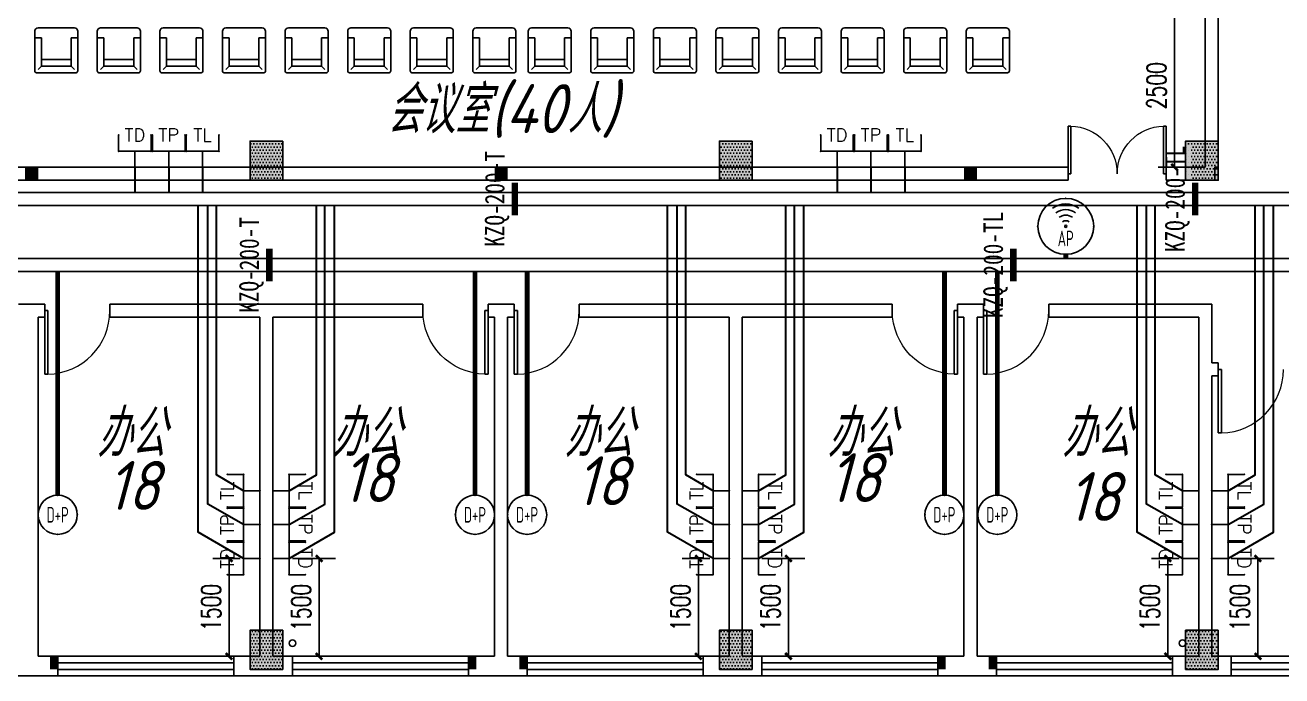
# Model space of a CAD drawing. Extents: x 1398449 to 2142961, y 256969 to 1032940.
# Drawn here: x 1596591 to 1615867, y 301917 to 311895 of the extents above; entities that cross this region are included whole.
import ezdxf
from ezdxf.enums import TextEntityAlignment as Align

# ---------------------------------------------------------------- set-up
doc = ezdxf.new("R2010")
doc.units = 0
doc.header["$LTSCALE"] = 1500
doc.header["$PDSIZE"] = 50
for name, color, linetype in [('1-建筑底图', 8, 'Continuous'), ('CABLETRAY_PDS', 6, 'Continuous'), ('COLU', 7, 'Continuous'), ('EQUIP-通讯', 3, 'Continuous'), ('TEL_DIM', 3, 'Continuous'), ('WIRE-综合布线', 5, 'Continuous'), ('光纤点位', 3, 'Continuous'), ('内网桥架', 1, 'Continuous'), ('墙填充', 252, 'Continuous'), ('抗震支吊架', 2, 'Continuous'), ('构造柱', 6, 'Continuous'), ('水', 5, 'Continuous'), ('红机电话', 3, 'Continuous'), ('结构柱子', 253, 'Continuous'), ('蓝机电话', 3, 'Continuous')]:
    doc.layers.add(name, color=color, linetype=linetype)
doc.layers.add('内网线路', color=1, linetype='Continuous', lineweight=30)
doc.styles.add('_TCH_DIM_T3', font='SIMPLEX', dxfattribs={"width": 0.705882, "bigfont": 'GBCBIG'})
doc.styles.add('_TEL_ATTDEF', font='GBENOR', dxfattribs={"width": 0.8, "height": 3, "bigfont": 'GBCBIG'})
doc.styles.add('_TEL_DIM', font='SIMPLEX', dxfattribs={"width": 0.8, "height": 3.5, "bigfont": 'HZTXT'})
doc.styles.add('kzcad', font='', dxfattribs={"width": 0.8})
doc.styles.get("Standard").update_dxf_attribs({"font": 'gbeitc.shx', "bigfont": 'gbcbig.shx'})
doc.styles.get('kzcad').set_extended_font_data('SimSun')
doc.linetypes.add('JIEDI', pattern='A,1.25,-0.25,0.25,-0.25,0.625,["/",Standard,S=0.6,R=0,X=0,Y=-0.3],0.625,-0.25,0.25,-0.25', length=4)
doc.dimstyles.new('_TCH_ARCH&&100', dxfattribs={"dimtxt": 297.5, "dimasz": 100, "dimexe": 250, "dimexo": 300, "dimgap": 126.25, "dimtad": 1, "dimdec": 0, "dimzin": 0, "dimdsep": 46, "dimtxsty": '_TCH_DIM_T3', "dimblk": 'ARCHTICK', "dimcen": 0.09, "dimclrt": 7, "dimazin": 2, "dimtfac": 1, "dimtdec": 0, "dimtix": 1, "dimtmove": 2, "dimatfit": 3, "dimfxl": 1, "dimtolj": 1, "dimtzin": 0, "dimarcsym": 0})
pattern_1 = [(0, (-733263.436, -708672.53), (23.8125, 47.625), [0, -47.625])]

# ---------------------------------------------------------------- blocks, each defined once
blk = doc.blocks.new('ghyhytjhrtret')
at = {"layer": '构造柱', "color": 0}
for points in [[(-344609, 1085237), (-344609, 1085037), (-344409, 1085237), (-344409, 1085037)], [(-337409, 1085237), (-337409, 1085037), (-337209, 1085237), (-337209, 1085037)], [(-330209, 1085237), (-330209, 1085037), (-330009, 1085237), (-330009, 1085037)], [(-344109, 1077737), (-344109, 1077537), (-344229, 1077737), (-344229, 1077537)], [(-337689, 1077737), (-337689, 1077537), (-337809, 1077737), (-337809, 1077537)], [(-336909, 1077737), (-336909, 1077537), (-337029, 1077737), (-337029, 1077537)], [(-330489, 1077737), (-330489, 1077537), (-330609, 1077737), (-330609, 1077537)], [(-329709, 1077737), (-329709, 1077537), (-329829, 1077737), (-329829, 1077537)]]:
    blk.add_solid(points, dxfattribs=at)
blk = doc.blocks.new('A$C737A27E0')
at = {"layer": '结构柱子'}
h = blk.add_hatch(color=6, dxfattribs=at)
h.dxf.hatch_style = 1
h.paths.add_polyline_path([(49650, 8100), (49650, 7500), (50150, 7500), (50150, 8100)])
h = blk.add_hatch(color=6, dxfattribs=at)
h.dxf.hatch_style = 1
h.paths.add_polyline_path([(57350, 8100), (56850, 8100), (56850, 7500), (57350, 7500)])
h = blk.add_hatch(color=6, dxfattribs=at)
h.dxf.hatch_style = 1
h.paths.add_polyline_path([(64500, 8100), (64000, 8100), (64000, 7500), (64500, 7500)])
h = blk.add_hatch(color=6, dxfattribs=at)
h.dxf.hatch_style = 1
h.paths.add_polyline_path([(50150, 0), (50150, 600), (49650, 600), (49650, 0)])
h = blk.add_hatch(color=6, dxfattribs=at)
h.dxf.hatch_style = 1
h.paths.add_polyline_path([(57350, 600), (56850, 600), (56850, 0), (57350, 0)])
h = blk.add_hatch(color=6, dxfattribs=at)
h.dxf.hatch_style = 1
h.paths.add_polyline_path([(64500, 600), (64000, 600), (64000, 0), (64500, 0)])
at = {"layer": '结构柱子', "color": 6}
for points in [[(50150, 8100), (49650, 8100), (49650, 7500), (50150, 7500)], [(57350, 8100), (56850, 8100), (56850, 7500), (57350, 7500)], [(64500, 8100), (64000, 8100), (64000, 7500), (64500, 7500)], [(50150, 600), (49650, 600), (49650, 0), (50150, 0)], [(57350, 600), (56850, 600), (56850, 0), (57350, 0)], [(64500, 600), (64000, 600), (64000, 0), (64500, 0)]]:
    blk.add_lwpolyline(points, close=True, dxfattribs=at)
blk = doc.blocks.new('A$C6ABE5480')
at = {"layer": '墙填充'}
h = blk.add_hatch(dxfattribs=at)
h.set_pattern_fill('DOTS', color=256, scale=30)
h.set_pattern_definition(pattern_1)
h.paths.add_polyline_path([(49650, 8100), (49650, 7500), (50150, 7500), (50150, 8100)])
h = blk.add_hatch(dxfattribs=at)
h.set_pattern_fill('DOTS', color=256, scale=30)
h.set_pattern_definition(pattern_1)
h.paths.add_polyline_path([(57350, 8100), (56850, 8100), (56850, 7500), (57350, 7500)])
h = blk.add_hatch(dxfattribs=at)
h.set_pattern_fill('DOTS', color=256, scale=30)
h.set_pattern_definition(pattern_1)
h.paths.add_polyline_path([(64500, 8100), (64000, 8100), (64000, 7500), (64500, 7500)])
h = blk.add_hatch(dxfattribs=at)
h.set_pattern_fill('DOTS', color=256, scale=30)
h.set_pattern_definition(pattern_1)
h.paths.add_polyline_path([(50150, 0), (50150, 600), (49650, 600), (49650, 0)])
h = blk.add_hatch(dxfattribs=at)
h.set_pattern_fill('DOTS', color=256, scale=30)
h.set_pattern_definition(pattern_1)
h.paths.add_polyline_path([(57350, 600), (56850, 600), (56850, 0), (57350, 0)])
h = blk.add_hatch(dxfattribs=at)
h.set_pattern_fill('DOTS', color=256, scale=30)
h.set_pattern_definition(pattern_1)
h.paths.add_polyline_path([(64500, 600), (64000, 600), (64000, 0), (64500, 0)])
at = {"layer": 'COLU', "color": 6}
for points in [[(50150, 8100), (49650, 8100), (49650, 7500), (50150, 7500)], [(57350, 8100), (56850, 8100), (56850, 7500), (57350, 7500)], [(64500, 8100), (64000, 8100), (64000, 7500), (64500, 7500)], [(50150, 600), (49650, 600), (49650, 0), (50150, 0)], [(57350, 600), (56850, 600), (56850, 0), (57350, 0)], [(64500, 600), (64000, 600), (64000, 0), (64500, 0)]]:
    blk.add_lwpolyline(points, close=True, dxfattribs=at)
blk = doc.blocks.new('shui1')
at = {"layer": '水'}
for centre in [(531642, 164838), (545292, 164838)]:
    blk.add_circle(centre, 50, dxfattribs=at)
blk = doc.blocks.new('$DorLib2D$00000002')
for p, q in [((-0.5, 0), (-0.5, 0.4875)), ((-0.475, 0.4875), (-0.5, 0.4875)), ((-0.475, 0), (-0.475, 0.4875)), ((0.475, 0), (0.475, 0.4875)), ((0.475, 0.4875), (0.5, 0.4875)), ((0.5, 0), (0.5, 0.4875)), ((-0.5, 0), (-0.475, 0)), ((0.5, 0), (0.475, 0))]:
    blk.add_line(p, q)
at = {"lineweight": 13}
for centre, start, end in [((-0.4875, 0), 0, 88.53072), ((0.4875, 0), 91.46928, 180)]:
    blk.add_arc(centre, 0.4875, start, end, dxfattribs=at)
blk = doc.blocks.new('$TCHSYS$WIN2D')
for p, q in [((-0.5, 0.5), (0.5, 0.5)), ((-0.5, 0.5), (-0.5, -0.5)), ((0.5, 0.5), (0.5, -0.5)), ((0.5, 0.1667), (-0.5, 0.1667)), ((0.5, -0.1667), (-0.5, -0.1667)), ((-0.5, -0.5), (0.5, -0.5))]:
    blk.add_line(p, q)
blk = doc.blocks.new('$DorLib2D$00000001')
for p, q in [((0.45, 0.975), (0.5, 0.975)), ((0.45, 0), (0.45, 0.975)), ((0.5, 0), (0.5, 0.975)), ((0.5, 0), (0.45, 0))]:
    blk.add_line(p, q)
at = {"lineweight": 13}
blk.add_arc((0.475, 0), 0.975, 91.4693, 180, dxfattribs=at)
blk = doc.blocks.new('1-五层建筑底图')
at = {"layer": '1-建筑底图'}
for p, q in [((95800, 22400), (95800, 29000)), ((95600, 22400), (95600, 28800)), ((77748.6, 24382.4), (77647, 24382.4)), ((77748.6, 24382.4), (77748.6, 23950.6)), ((78205.8, 23950.6), (78205.8, 24382.4)), ((78307.4, 24382.4), (78205.8, 24382.4)), ((78708.6, 24382.4), (78607, 24382.4)), ((78708.6, 24382.4), (78708.6, 23950.6)), ((79267.4, 24382.4), (79165.8, 24382.4)), ((79165.8, 23950.6), (79165.8, 24382.4)), ((79668.6, 24382.4), (79567, 24382.4)), ((79668.6, 24382.4), (79668.6, 23950.6)), ((80227.4, 24382.4), (80125.8, 24382.4)), ((80125.8, 23950.6), (80125.8, 24382.4)), ((80628.6, 24382.4), (80527, 24382.4)), ((80628.6, 24382.4), (80628.6, 23950.6)), ((81187.4, 24382.4), (81085.8, 24382.4)), ((81085.8, 23950.6), (81085.8, 24382.4)), ((81588.6, 24382.4), (81487, 24382.4)), ((81588.6, 24382.4), (81588.6, 23950.6)), ((82147.4, 24382.4), (82045.8, 24382.4)), ((82045.8, 23950.6), (82045.8, 24382.4)), ((82548.6, 24382.4), (82447, 24382.4)), ((82548.6, 24382.4), (82548.6, 23950.6)), ((83107.4, 24382.4), (83005.8, 24382.4)), ((83005.8, 23950.6), (83005.8, 24382.4)), ((83508.6, 24382.4), (83407, 24382.4)), ((83508.6, 24382.4), (83508.6, 23950.6)), ((84067.4, 24382.4), (83965.8, 24382.4)), ((83965.8, 23950.6), (83965.8, 24382.4)), ((84468.6, 24382.4), (84367, 24382.4)), ((84468.6, 24382.4), (84468.6, 23950.6)), ((85027.4, 24382.4), (84925.8, 24382.4)), ((84925.8, 23950.6), (84925.8, 24382.4)), ((85215.3, 24382.4), (85316.9, 24382.4)), ((85316.9, 23950.6), (85316.9, 24382.4)), ((85774.1, 24382.4), (85875.7, 24382.4)), ((85774.1, 24382.4), (85774.1, 23950.6)), ((86175.3, 24382.4), (86276.9, 24382.4)), ((86276.9, 23950.6), (86276.9, 24382.4)), ((86734.1, 24382.4), (86835.7, 24382.4)), ((86734.1, 24382.4), (86734.1, 23950.6)), ((87135.3, 24382.4), (87236.9, 24382.4)), ((87236.9, 23950.6), (87236.9, 24382.4)), ((87694.1, 24382.4), (87795.7, 24382.4)), ((87694.1, 24382.4), (87694.1, 23950.6)), ((88095.3, 24382.4), (88196.9, 24382.4)), ((88196.9, 23950.6), (88196.9, 24382.4)), ((88654.1, 24382.4), (88755.7, 24382.4)), ((88654.1, 24382.4), (88654.1, 23950.6)), ((89055.3, 24382.4), (89156.9, 24382.4)), ((89156.9, 23950.6), (89156.9, 24382.4)), ((89614.1, 24382.4), (89715.7, 24382.4)), ((89614.1, 24382.4), (89614.1, 23950.6)), ((90015.3, 24382.4), (90116.9, 24382.4)), ((90116.9, 23950.6), (90116.9, 24382.4)), ((90574.1, 24382.4), (90675.7, 24382.4)), ((90574.1, 24382.4), (90574.1, 23950.6)), ((90975.3, 24382.4), (91076.9, 24382.4)), ((91076.9, 23950.6), (91076.9, 24382.4)), ((91534.1, 24382.4), (91635.7, 24382.4)), ((91534.1, 24382.4), (91534.1, 23950.6)), ((91935.3, 24382.4), (92036.9, 24382.4)), ((92036.9, 23950.6), (92036.9, 24382.4)), ((92494.1, 24382.4), (92494.1, 23950.6)), ((92494.1, 24382.4), (92595.7, 24382.4)), ((77748.6, 23950.6), (77697.8, 23899.8)), ((77748.6, 24052.2), (78205.8, 24052.2)), ((77748.6, 23950.6), (78205.8, 23950.6)), ((78205.8, 23950.6), (78256.6, 23899.8)), ((78708.6, 23950.6), (78657.8, 23899.8)), ((78708.6, 24052.2), (79165.8, 24052.2)), ((78708.6, 23950.6), (79165.8, 23950.6)), ((79165.8, 23950.6), (79216.6, 23899.8)), ((79668.6, 23950.6), (79617.8, 23899.8)), ((79668.6, 24052.2), (80125.8, 24052.2)), ((79668.6, 23950.6), (80125.8, 23950.6)), ((80125.8, 23950.6), (80176.6, 23899.8)), ((80628.6, 23950.6), (80577.8, 23899.8)), ((80628.6, 24052.2), (81085.8, 24052.2)), ((80628.6, 23950.6), (81085.8, 23950.6)), ((81085.8, 23950.6), (81136.6, 23899.8)), ((81588.6, 23950.6), (81537.8, 23899.8)), ((81588.6, 24052.2), (82045.8, 24052.2)), ((81588.6, 23950.6), (82045.8, 23950.6)), ((82045.8, 23950.6), (82096.6, 23899.8)), ((82548.6, 23950.6), (82497.8, 23899.8)), ((82548.6, 24052.2), (83005.8, 24052.2)), ((82548.6, 23950.6), (83005.8, 23950.6)), ((83005.8, 23950.6), (83056.6, 23899.8)), ((83508.6, 23950.6), (83457.8, 23899.8)), ((83508.6, 24052.2), (83965.8, 24052.2)), ((83508.6, 23950.6), (83965.8, 23950.6)), ((83965.8, 23950.6), (84016.6, 23899.8)), ((84468.6, 23950.6), (84417.8, 23899.8)), ((84468.6, 24052.2), (84925.8, 24052.2)), ((84468.6, 23950.6), (84925.8, 23950.6)), ((84925.8, 23950.6), (84976.6, 23899.8)), ((85316.9, 23950.6), (85266.1, 23899.8)), ((85774.1, 24052.2), (85316.9, 24052.2)), ((85774.1, 23950.6), (85316.9, 23950.6)), ((85774.1, 23950.6), (85824.9, 23899.8)), ((86276.9, 23950.6), (86226.1, 23899.8)), ((86734.1, 24052.2), (86276.9, 24052.2)), ((86734.1, 23950.6), (86276.9, 23950.6)), ((86734.1, 23950.6), (86784.9, 23899.8)), ((87236.9, 23950.6), (87186.1, 23899.8)), ((87694.1, 24052.2), (87236.9, 24052.2)), ((87694.1, 23950.6), (87236.9, 23950.6)), ((87694.1, 23950.6), (87744.9, 23899.8)), ((88196.9, 23950.6), (88146.1, 23899.8)), ((88654.1, 24052.2), (88196.9, 24052.2)), ((88654.1, 23950.6), (88196.9, 23950.6)), ((88654.1, 23950.6), (88704.9, 23899.8)), ((89156.9, 23950.6), (89106.1, 23899.8)), ((89614.1, 24052.2), (89156.9, 24052.2)), ((89614.1, 23950.6), (89156.9, 23950.6)), ((89614.1, 23950.6), (89664.9, 23899.8)), ((90116.9, 23950.6), (90066.1, 23899.8)), ((90574.1, 24052.2), (90116.9, 24052.2)), ((90574.1, 23950.6), (90116.9, 23950.6)), ((90574.1, 23950.6), (90624.9, 23899.8)), ((91076.9, 23950.6), (91026.1, 23899.8)), ((91534.1, 24052.2), (91076.9, 24052.2)), ((91534.1, 23950.6), (91076.9, 23950.6)), ((91534.1, 23950.6), (91584.9, 23899.8)), ((92036.9, 23950.6), (91986.1, 23899.8)), ((92494.1, 24052.2), (92036.9, 24052.2)), ((92494.1, 23950.6), (92036.9, 23950.6)), ((92494.1, 23950.6), (92544.9, 23899.8)), ((93500, 22400), (76950, 22400)), ((93500, 22200), (93500, 22400)), ((95600, 22400), (95000, 22400)), ((95000, 22400), (95000, 22200)), ((95600, 22400), (95600, 22400)), ((95750, 22400), (95800, 22400)), ((95750, 22200), (95750, 22400)), ((76950, 22200), (93500, 22200)), ((95000, 22200), (95600, 22200)), ((95700, 22200), (95600, 22200)), ((95750, 22200), (95700, 22200)), ((77600, 20300), (77400, 20300)), ((77800, 20300), (77600, 20300)), ((77800, 20100), (77800, 20300)), ((81200, 20300), (78800, 20300)), ((78800, 20300), (78800, 20100)), ((83600, 20300), (81200, 20300)), ((83600, 20100), (83600, 20300)), ((84800, 20300), (84600, 20300)), ((84600, 20300), (84600, 20100)), ((85000, 20300), (84800, 20300)), ((85000, 20100), (85000, 20300)), ((88400, 20300), (86000, 20300)), ((86000, 20300), (86000, 20100)), ((90800, 20300), (88400, 20300)), ((90800, 20100), (90800, 20300)), ((92000, 20300), (91800, 20300)), ((91800, 20300), (91800, 20100)), ((92200, 20300), (92000, 20300)), ((92200, 20100), (92200, 20300)), ((95700, 20300), (93200, 20300)), ((93200, 20300), (93200, 20100)), ((95700, 20300), (95700, 19400)), ((77700, 20100), (77700, 14900)), ((77700, 20100), (77800, 20100)), ((78800, 20100), (81100, 20100)), ((81100, 20100), (81100, 14900)), ((81300, 20100), (81300, 14900)), ((81300, 20100), (83600, 20100)), ((84600, 20100), (84700, 20100)), ((84700, 20100), (84700, 14900)), ((84900, 20100), (84900, 14900)), ((84900, 20100), (85000, 20100)), ((86000, 20100), (88300, 20100)), ((88300, 20100), (88300, 14900)), ((88500, 20100), (88500, 14900)), ((88500, 20100), (90800, 20100)), ((91800, 20100), (91900, 20100)), ((91900, 20100), (91900, 14900)), ((92100, 20100), (92200, 20100)), ((92100, 20100), (92100, 14900)), ((93200, 20100), (95500, 20100)), ((95500, 20100), (95500, 19300)), ((95500, 19300), (95500, 14900)), ((95800, 19400), (95700, 19400)), ((95800, 19200), (95800, 19400)), ((95700, 19200), (95800, 19200)), ((95700, 19200), (95700, 14900)), ((78000, 14900), (77700, 14900)), ((78000, 14600), (78000, 14900)), ((81100, 14900), (80700, 14900)), ((80700, 14900), (80700, 14600)), ((81600, 14900), (81300, 14900)), ((81600, 14600), (81600, 14900)), ((84700, 14900), (84300, 14900)), ((84300, 14900), (84300, 14600)), ((85200, 14900), (84900, 14900)), ((85200, 14600), (85200, 14900)), ((88300, 14900), (87900, 14900)), ((87900, 14900), (87900, 14600)), ((88800, 14900), (88500, 14900)), ((88800, 14600), (88800, 14900)), ((91900, 14900), (91500, 14900)), ((91500, 14900), (91500, 14600)), ((92400, 14900), (92100, 14900)), ((92400, 14600), (92400, 14900)), ((95500, 14900), (95100, 14900)), ((95100, 14900), (95100, 14600)), ((96000, 14900), (95700, 14900)), ((96000, 14600), (96000, 14900)), ((76100, 14600), (77600, 14600)), ((77600, 14600), (78000, 14600)), ((80700, 14600), (81200, 14600)), ((81200, 14600), (81600, 14600)), ((84300, 14600), (84800, 14600)), ((84800, 14600), (85200, 14600)), ((87900, 14600), (88400, 14600)), ((88400, 14600), (88800, 14600)), ((91500, 14600), (92000, 14600)), ((92000, 14600), (92400, 14600)), ((95100, 14600), (95600, 14600)), ((95600, 14600), (96000, 14600))]:
    blk.add_line(p, q, dxfattribs=at)
for points in [[(77647, 24484), (77647, 23874.4, 0.4142136), (77672.4, 23849), (78282, 23849, 0.4142136), (78307.4, 23874.4), (78307.4, 24484, 0.4142136), (78256.6, 24534.8), (77697.8, 24534.8, 0.4142136)], [(78607, 24484), (78607, 23874.4, 0.4142136), (78632.4, 23849), (79242, 23849, 0.4142136), (79267.4, 23874.4), (79267.4, 24484, 0.4142136), (79216.6, 24534.8), (78657.8, 24534.8, 0.4142136)], [(79567, 24484), (79567, 23874.4, 0.4142136), (79592.4, 23849), (80202, 23849, 0.4142136), (80227.4, 23874.4), (80227.4, 24484, 0.4142136), (80176.6, 24534.8), (79617.8, 24534.8, 0.4142136)], [(80527, 24484), (80527, 23874.4, 0.4142136), (80552.4, 23849), (81162, 23849, 0.4142136), (81187.4, 23874.4), (81187.4, 24484, 0.4142136), (81136.6, 24534.8), (80577.8, 24534.8, 0.4142136)], [(81487, 24484), (81487, 23874.4, 0.4142136), (81512.4, 23849), (82122, 23849, 0.4142136), (82147.4, 23874.4), (82147.4, 24484, 0.4142136), (82096.6, 24534.8), (81537.8, 24534.8, 0.4142136)], [(82447, 24484), (82447, 23874.4, 0.4142136), (82472.4, 23849), (83082, 23849, 0.4142136), (83107.4, 23874.4), (83107.4, 24484, 0.4142136), (83056.6, 24534.8), (82497.8, 24534.8, 0.4142136)], [(83407, 24484), (83407, 23874.4, 0.4142136), (83432.4, 23849), (84042, 23849, 0.4142136), (84067.4, 23874.4), (84067.4, 24484, 0.4142136), (84016.6, 24534.8), (83457.8, 24534.8, 0.4142136)], [(84367, 24484), (84367, 23874.4, 0.4142136), (84392.4, 23849), (85002, 23849, 0.4142136), (85027.4, 23874.4), (85027.4, 24484, 0.4142136), (84976.6, 24534.8), (84417.8, 24534.8, 0.4142136)], [(85875.7, 24484), (85875.7, 23874.4, -0.4142136), (85850.3, 23849), (85240.7, 23849, -0.4142136), (85215.3, 23874.4), (85215.3, 24484, -0.4142136), (85266.1, 24534.8), (85824.9, 24534.8, -0.4142136)], [(86835.7, 24484), (86835.7, 23874.4, -0.4142136), (86810.3, 23849), (86200.7, 23849, -0.4142136), (86175.3, 23874.4), (86175.3, 24484, -0.4142136), (86226.1, 24534.8), (86784.9, 24534.8, -0.4142136)], [(87795.7, 24484), (87795.7, 23874.4, -0.4142136), (87770.3, 23849), (87160.7, 23849, -0.4142136), (87135.3, 23874.4), (87135.3, 24484, -0.4142136), (87186.1, 24534.8), (87744.9, 24534.8, -0.4142136)], [(88755.7, 24484), (88755.7, 23874.4, -0.4142136), (88730.3, 23849), (88120.7, 23849, -0.4142136), (88095.3, 23874.4), (88095.3, 24484, -0.4142136), (88146.1, 24534.8), (88704.9, 24534.8, -0.4142136)], [(89715.7, 24484), (89715.7, 23874.4, -0.4142136), (89690.3, 23849), (89080.7, 23849, -0.4142136), (89055.3, 23874.4), (89055.3, 24484, -0.4142136), (89106.1, 24534.8), (89664.9, 24534.8, -0.4142136)], [(90675.7, 24484), (90675.7, 23874.4, -0.4142136), (90650.3, 23849), (90040.7, 23849, -0.4142136), (90015.3, 23874.4), (90015.3, 24484, -0.4142136), (90066.1, 24534.8), (90624.9, 24534.8, -0.4142136)], [(91635.7, 24484), (91635.7, 23874.4, -0.4142136), (91610.3, 23849), (91000.7, 23849, -0.4142136), (90975.3, 23874.4), (90975.3, 24484, -0.4142136), (91026.1, 24534.8), (91584.9, 24534.8, -0.4142136)], [(92595.7, 24484), (92595.7, 23874.4, -0.4142136), (92570.3, 23849), (91960.7, 23849, -0.4142136), (91935.3, 23874.4), (91935.3, 24484, -0.4142136), (91986.1, 24534.8), (92544.9, 24534.8, -0.4142136)]]:
    blk.add_lwpolyline(points, format="xyb", close=True, dxfattribs=at)
for name, p in [('ghyhytjhrtret', (422109.4, -1062837.1)), ('A$C737A27E0', (31300, 14700)), ('A$C6ABE5480', (31300, 14700)), ('shui1', (-450041.7, -149737.7))]:
    blk.add_blockref(name, p, dxfattribs=at)
for name, p, xscale, yscale, zscale, rotation in [('$DorLib2D$00000002', (94250, 22300), -1500, 1500, -1500, 6.332262714181525e-08), ('$DorLib2D$00000001', (78300, 20200), 1000, 1000, 1000, 180), ('$DorLib2D$00000001', (84100, 20200), -1000, 1000, -1000, 180), ('$DorLib2D$00000001', (85500, 20200), 1000, 1000, 1000, 180), ('$DorLib2D$00000001', (91300, 20200), -1000, 1000, -1000, 180), ('$DorLib2D$00000001', (92700, 20200), 1000, 1000, 1000, 180), ('$DorLib2D$00000001', (96300, 19300), 1000, 1000, 1000, 180)]:
    blk.add_blockref(name, p, dxfattribs=dict(at, xscale=xscale, yscale=yscale, zscale=zscale, rotation=rotation))
at = {"layer": '1-建筑底图', "xscale": -2700, "yscale": -300, "zscale": -2700}
for p in [(79350, 14750), (82950, 14750), (86550, 14750), (90150, 14750), (93750, 14750), (97350, 14750)]:
    blk.add_blockref('$TCHSYS$WIN2D', p, dxfattribs=at)
at = {"layer": '1-建筑底图'}
for s, height, p in [('会议室', 723.4, (83045.8, 22923.1)), ('(40', 750, (84625.6, 22923.1)), ('人', 723.4, (85813.1, 22923.1)), (')', 750, (86339.7, 22923.1)), ('办公', 723.4, (78597.9, 17958.8)), ('办公', 723.4, (78597.9, 17958.8)), ('办公', 723.4, (82197.9, 17958.8)), ('办公', 723.4, (82197.9, 17958.8)), ('办公', 723.4, (85767.8, 17958.8)), ('办公', 723.4, (89800.2, 17958.8)), ('办公', 723.4, (93400.2, 17958.8)), ('办公', 723.4, (93400.2, 17958.8)), ('18', 750, (82360.1, 17264.5)), ('18', 750, (85943.3, 17216.5)), ('18', 750, (89820.2, 17264.5)), ('18', 750, (78752.8, 17144.4)), ('18', 750, (93485.5, 16975))]:
    blk.add_text(s, height=height, dxfattribs=at).set_placement(p)
blk = doc.blocks.new('$equip_U$00000091(win7-PC-hzk)')
for radius in [0.714, 0.0272]:
    blk.add_circle((0, 0), radius)
for radius in [0.571, 0.428, 0.285, 0.143]:
    blk.add_arc((0, 0), radius, 53.7049, 126.2951)
for p in [(0, 0.714), (-0.714, 0), (0.714, 0), (0, -0.714)]:
    blk.add_point(p)
at = {"color": 7, "style": '_TEL_DIM', "flags": 1}
for tag in ['A', 'REMARK']:
    blk.add_attdef(tag, text='', height=0.00002, dxfattribs=at).set_placement((0, 0), align=Align.MIDDLE_CENTER)
at = {"color": 7, "style": '_TEL_DIM', "width": 0.7}
blk.add_attdef('$TEXT$', text='', height=0.4, dxfattribs=at).set_placement((0, -0.31), align=Align.MIDDLE_CENTER)
blk = doc.blocks.new('$equip_U$00000080(win7-PC-hzk)')
blk.add_circle((0, 0.5), 0.5)
for p in [(0, 0.999), (-0.5, 0.5), (0.5, 0.5)]:
    blk.add_point(p)
at = {"color": 7, "style": '_TEL_DIM', "width": 0.7}
blk.add_attdef('$TEXT$', text='', height=0.4, dxfattribs=at).set_placement((0, 0.5), align=Align.MIDDLE_CENTER)
at = {"color": 7, "style": '_TEL_DIM', "flags": 1}
for tag in ['A', 'REMARK']:
    blk.add_attdef(tag, text='', height=0.00002, dxfattribs=at).set_placement((0, 0), align=Align.MIDDLE_CENTER)
blk = doc.blocks.new('$equip$00001867')
for p, q in [((-0.5, 0.499), (-0.5, 0.999)), ((0.5, 0.999), (0.5, 0.499)), ((0.5, 0.499), (-0.5, 0.499)), ((0, 0.5), (0, 0))]:
    blk.add_line(p, q)
for p in [(-0.5, 0.999), (0.5, 0.999), (-0.5, 0.499), (0.5, 0.499), (0, 0)]:
    blk.add_point(p)
at = {"color": 7, "style": '_TEL_DIM'}
blk.add_attdef('$TEXT$', text='', height=0.4, dxfattribs=at).set_placement((0, 0.999), align=Align.MIDDLE_CENTER)
at = {"color": 7, "style": '_TEL_DIM', "flags": 1}
blk.add_attdef('A', text='', height=0.00002, dxfattribs=at).set_placement((0, 0), align=Align.MIDDLE_CENTER)
blk = doc.blocks.new('$equip$00002670')
for p, q in [((-0.5, 0.499), (-0.5, 0.999)), ((0.5, 0.999), (0.5, 0.499)), ((0.5, 0.499), (-0.5, 0.499)), ((0, 0.5), (0, 0))]:
    blk.add_line(p, q)
for p in [(-0.5, 0.999), (0.5, 0.999), (-0.5, 0.499), (0.5, 0.499), (0, 0)]:
    blk.add_point(p)
at = {"color": 7, "style": '_TEL_DIM'}
blk.add_attdef('$TEXT$', text='', height=0.4, dxfattribs=at).set_placement((0, 0.999), align=Align.MIDDLE_CENTER)
at = {"color": 7, "style": '_TEL_DIM', "flags": 1}
blk.add_attdef('A', text='', height=0.000025, dxfattribs=at).set_placement((0, 0), align=Align.MIDDLE_CENTER)
blk = doc.blocks.new('_ArchTick')
at = {"color": 0, "linetype": 'ByBlock', "const_width": 0.4}
blk.add_lwpolyline([(-0.5, -0.5), (0.5, 0.5)], dxfattribs=at)
blk = doc.blocks.new('*D1082')
at = {"layer": 'Defpoints', "color": 0, "transparency": 16777216}
for p in [(1614218, 312217), (1614691, 312217), (1614691, 309717)]:
    blk.add_point(p, dxfattribs=at)
at = {"layer": 'TEL_DIM', "color": 0, "lineweight": -2, "transparency": 16777216}
for p, q in [((1614391, 312217), (1613968, 312217)), ((1614218, 309717), (1614218, 312217)), ((1614391, 309717), (1613968, 309717))]:
    blk.add_line(p, q, dxfattribs=at)
at = {"layer": 'TEL_DIM', "color": 0, "lineweight": -2, "transparency": 16777216, "xscale": 100, "yscale": 100, "zscale": 100}
for p, rotation in [((1614218, 312217), 90), ((1614218, 309717), 270)]:
    blk.add_blockref('_ArchTick', p, dxfattribs=dict(at, rotation=rotation))
at = {"layer": 'TEL_DIM', "color": 7, "transparency": 16777216, "insert": (1613943, 310967), "char_height": 297.5, "attachment_point": 5, "rotation": 90, "style": '_TCH_DIM_T3'}
blk.add_mtext('\\A1;2500', dxfattribs=at)
blk = doc.blocks.new('*D1105')
at = {"layer": 'Defpoints', "color": 0, "transparency": 16777216}
for p in [(1614118, 303717), (1614591, 303717), (1614591, 302217)]:
    blk.add_point(p, dxfattribs=at)
at = {"layer": 'TEL_DIM', "color": 0, "lineweight": -2, "transparency": 16777216}
for p, q in [((1614291, 303717), (1613868, 303717)), ((1614118, 302217), (1614118, 303717)), ((1614291, 302217), (1613868, 302217))]:
    blk.add_line(p, q, dxfattribs=at)
at = {"layer": 'TEL_DIM', "color": 0, "lineweight": -2, "transparency": 16777216, "xscale": 100, "yscale": 100, "zscale": 100}
for p, rotation in [((1614118, 303717), 90), ((1614118, 302217), 270)]:
    blk.add_blockref('_ArchTick', p, dxfattribs=dict(at, rotation=rotation))
at = {"layer": 'TEL_DIM', "color": 7, "transparency": 16777216, "insert": (1613843, 302967), "char_height": 297.5, "attachment_point": 5, "rotation": 90, "style": '_TCH_DIM_T3'}
blk.add_mtext('\\A1;1500', dxfattribs=at)
blk = doc.blocks.new('*D1106')
at = {"layer": 'Defpoints', "color": 0, "transparency": 16777216}
for p in [(1614791, 303717), (1615499, 303717), (1614791, 302217)]:
    blk.add_point(p, dxfattribs=at)
at = {"layer": 'TEL_DIM', "color": 0, "lineweight": -2, "transparency": 16777216}
for p, q in [((1615091, 303717), (1615749, 303717)), ((1615499, 302217), (1615499, 303717)), ((1615091, 302217), (1615749, 302217))]:
    blk.add_line(p, q, dxfattribs=at)
at = {"layer": 'TEL_DIM', "color": 0, "lineweight": -2, "transparency": 16777216, "xscale": 100, "yscale": 100, "zscale": 100}
for p, rotation in [((1615499, 303717), 90), ((1615499, 302217), 270)]:
    blk.add_blockref('_ArchTick', p, dxfattribs=dict(at, rotation=rotation))
at = {"layer": 'TEL_DIM', "color": 7, "transparency": 16777216, "insert": (1615224, 302967), "char_height": 297.5, "attachment_point": 5, "rotation": 90, "style": '_TCH_DIM_T3'}
blk.add_mtext('\\A1;1500', dxfattribs=at)
blk = doc.blocks.new('*D1107')
at = {"layer": 'Defpoints', "color": 0, "transparency": 16777216}
for p in [(1606918, 303717), (1607391, 303717), (1607391, 302217)]:
    blk.add_point(p, dxfattribs=at)
at = {"layer": 'TEL_DIM', "color": 0, "lineweight": -2, "transparency": 16777216}
for p, q in [((1607091, 303717), (1606668, 303717)), ((1606918, 302217), (1606918, 303717)), ((1607091, 302217), (1606668, 302217))]:
    blk.add_line(p, q, dxfattribs=at)
at = {"layer": 'TEL_DIM', "color": 0, "lineweight": -2, "transparency": 16777216, "xscale": 100, "yscale": 100, "zscale": 100}
for p, rotation in [((1606918, 303717), 90), ((1606918, 302217), 270)]:
    blk.add_blockref('_ArchTick', p, dxfattribs=dict(at, rotation=rotation))
at = {"layer": 'TEL_DIM', "color": 7, "transparency": 16777216, "insert": (1606643, 302967), "char_height": 297.5, "attachment_point": 5, "rotation": 90, "style": '_TCH_DIM_T3'}
blk.add_mtext('\\A1;1500', dxfattribs=at)
blk = doc.blocks.new('*D1108')
at = {"layer": 'Defpoints', "color": 0, "transparency": 16777216}
for p in [(1607591, 303717), (1608299, 303717), (1607591, 302217)]:
    blk.add_point(p, dxfattribs=at)
at = {"layer": 'TEL_DIM', "color": 0, "lineweight": -2, "transparency": 16777216}
for p, q in [((1607891, 303717), (1608549, 303717)), ((1608299, 302217), (1608299, 303717)), ((1607891, 302217), (1608549, 302217))]:
    blk.add_line(p, q, dxfattribs=at)
at = {"layer": 'TEL_DIM', "color": 0, "lineweight": -2, "transparency": 16777216, "xscale": 100, "yscale": 100, "zscale": 100}
for p, rotation in [((1608299, 303717), 90), ((1608299, 302217), 270)]:
    blk.add_blockref('_ArchTick', p, dxfattribs=dict(at, rotation=rotation))
at = {"layer": 'TEL_DIM', "color": 7, "transparency": 16777216, "insert": (1608024, 302967), "char_height": 297.5, "attachment_point": 5, "rotation": 90, "style": '_TCH_DIM_T3'}
blk.add_mtext('\\A1;1500', dxfattribs=at)
blk = doc.blocks.new('*D1109')
at = {"layer": 'Defpoints', "color": 0, "transparency": 16777216}
for p in [(1599718, 303717), (1600191, 303717), (1600191, 302217)]:
    blk.add_point(p, dxfattribs=at)
at = {"layer": 'TEL_DIM', "color": 0, "lineweight": -2, "transparency": 16777216}
for p, q in [((1599891, 303717), (1599468, 303717)), ((1599718, 302217), (1599718, 303717)), ((1599891, 302217), (1599468, 302217))]:
    blk.add_line(p, q, dxfattribs=at)
at = {"layer": 'TEL_DIM', "color": 0, "lineweight": -2, "transparency": 16777216, "xscale": 100, "yscale": 100, "zscale": 100}
for p, rotation in [((1599718, 303717), 90), ((1599718, 302217), 270)]:
    blk.add_blockref('_ArchTick', p, dxfattribs=dict(at, rotation=rotation))
at = {"layer": 'TEL_DIM', "color": 7, "transparency": 16777216, "insert": (1599443, 302967), "char_height": 297.5, "attachment_point": 5, "rotation": 90, "style": '_TCH_DIM_T3'}
blk.add_mtext('\\A1;1500', dxfattribs=at)
blk = doc.blocks.new('*D1110')
at = {"layer": 'Defpoints', "color": 0, "transparency": 16777216}
for p in [(1600391, 303717), (1601099, 303717), (1600391, 302217)]:
    blk.add_point(p, dxfattribs=at)
at = {"layer": 'TEL_DIM', "color": 0, "lineweight": -2, "transparency": 16777216}
for p, q in [((1600691, 303717), (1601349, 303717)), ((1601099, 302217), (1601099, 303717)), ((1600691, 302217), (1601349, 302217))]:
    blk.add_line(p, q, dxfattribs=at)
at = {"layer": 'TEL_DIM', "color": 0, "lineweight": -2, "transparency": 16777216, "xscale": 100, "yscale": 100, "zscale": 100}
for p, rotation in [((1601099, 303717), 90), ((1601099, 302217), 270)]:
    blk.add_blockref('_ArchTick', p, dxfattribs=dict(at, rotation=rotation))
at = {"layer": 'TEL_DIM', "color": 7, "transparency": 16777216, "insert": (1600824, 302967), "char_height": 297.5, "attachment_point": 5, "rotation": 90, "style": '_TCH_DIM_T3'}
blk.add_mtext('\\A1;1500', dxfattribs=at)

msp = doc.modelspace()

# ---------------------------------------------------------------- linework, layer by layer
at = {"layer": 'CABLETRAY_PDS'}
for p, q in [((1592941, 308317.1), (1623760.3, 308317.1)), ((1623760.3, 308117.1), (1592941, 308117.1))]:
    msp.add_line(p, q, dxfattribs=at)
at = {"layer": 'WIRE-综合布线', "linetype": 'Continuous', "const_width": 75}
for points in [[(1612551.7, 308317.1), (1612551.7, 308382)], [(1597090.7, 304686.8), (1597090.7, 308117.1)], [(1603491.3, 304686.8), (1603491.3, 308117.1)], [(1604290.7, 304686.8), (1604290.7, 308117.1)], [(1610691.3, 304686.8), (1610691.3, 308117.1)], [(1611502, 304686.8), (1611502, 308117.1)]]:
    msp.add_lwpolyline(points, dxfattribs=at)
at = {"layer": '内网桥架'}
for p, q in [((1591909.1, 309328.8), (1625572.1, 309328.8)), ((1625572.1, 309128.8), (1591909.1, 309128.8))]:
    msp.add_line(p, q, dxfattribs=at)
at = {"layer": '内网线路'}
for points in [[(1598273.9, 309712.5), (1598273.9, 309321.7)], [(1598793.9, 309712.5), (1598793.9, 309321.7)], [(1599312.2, 309712.5), (1599312.2, 309321.7)], [(1609043.7, 309712.5), (1609043.7, 309321.7)], [(1609563.7, 309712.5), (1609563.7, 309321.7)], [(1610082, 309712.5), (1610082, 309321.7)], [(1599941.5, 303717.1), (1599244.9, 304121.4), (1599244.9, 309128.8)], [(1599941.5, 304237.1), (1599392.6, 304551.3), (1599392.6, 309128.8)], [(1599941.5, 304755.4), (1599523.6, 304998.5), (1599523.6, 309128.8)], [(1600640.5, 304755.4), (1601058.4, 304998.5), (1601058.4, 309128.8)], [(1600640.5, 304237.1), (1601189.4, 304551.3), (1601189.4, 309128.8)], [(1600640.5, 303717.1), (1601337, 304121.4), (1601337, 309128.8)], [(1607141.5, 303717.1), (1606444.9, 304121.4), (1606444.9, 309128.8)], [(1607141.5, 304237.1), (1606592.6, 304551.3), (1606592.6, 309128.8)], [(1607141.5, 304755.4), (1606723.6, 304998.5), (1606723.6, 309128.8)], [(1607840.5, 304755.4), (1608258.4, 304998.5), (1608258.4, 309128.8)], [(1607840.5, 304237.1), (1608389.4, 304551.3), (1608389.4, 309128.8)], [(1607840.5, 303717.1), (1608537, 304121.4), (1608537, 309128.8)], [(1614341.5, 303717.1), (1613644.9, 304121.4), (1613644.9, 309128.8)], [(1614341.5, 304237.1), (1613792.6, 304551.3), (1613792.6, 309128.8)], [(1614341.5, 304755.4), (1613923.6, 304998.5), (1613923.6, 309128.8)], [(1615040.5, 304755.4), (1615458.4, 304998.5), (1615458.4, 309128.8)], [(1615040.5, 304237.1), (1615589.4, 304551.3), (1615589.4, 309128.8)], [(1615040.5, 303717.1), (1615737, 304121.4), (1615737, 309128.8)]]:
    msp.add_lwpolyline(points, dxfattribs=at)
at = {"layer": '抗震支吊架', "color": 5, "const_width": 100}
for points in [[(1604102.9, 308978.8), (1604102.9, 309478.8)], [(1614537.5, 308978.8), (1614537.5, 309478.8)]]:
    msp.add_lwpolyline(points, dxfattribs=at)
at = {"layer": '抗震支吊架', "color": 2, "const_width": 100}
for points in [[(1600336.1, 307967.1), (1600336.1, 308467.1)], [(1611748.2, 307967.1), (1611748.2, 308467.1)]]:
    msp.add_lwpolyline(points, dxfattribs=at)

# ---------------------------------------------------------------- block references
at = {"layer": '1-建筑底图', "linetype": 'JIEDI'}
msp.add_blockref('1-五层建筑底图', (1519091, 287317.1), dxfattribs=at)
at = {"layer": 'EQUIP-通讯', "linetype": 'JIEDI'}
ref = msp.add_blockref('$equip_U$00000091(win7-PC-hzk)', (1612551.7, 308810.3), dxfattribs=dict(at, xscale=600, yscale=600, zscale=600))
ref.add_attrib('$TEXT$', 'AP', dxfattribs={"layer": '0', "color": 7, "height": 240, "style": '_TEL_ATTDEF', "width": 0.7}).set_placement((1612551.7, 308624), align=Align.MIDDLE_CENTER)
ref = msp.add_blockref('$equip_U$00000080(win7-PC-hzk)', (1596791, 304387.1), dxfattribs=dict(at, xscale=-600.0000000000005, yscale=600.0000000000005, zscale=600, rotation=269.9999999999998))
ref.add_attrib('$TEXT$', 'D+P', dxfattribs={"layer": '0', "color": 7, "height": 240, "style": '_TEL_ATTDEF', "width": 0.7}).set_placement((1597090.7, 304387.1), align=Align.MIDDLE_CENTER)
ref = msp.add_blockref('$equip_U$00000080(win7-PC-hzk)', (1603791, 304387.1), dxfattribs=dict(at, xscale=-600, yscale=600, zscale=600, rotation=90.00000000000031))
ref.add_attrib('$TEXT$', 'D+P', dxfattribs={"layer": '0', "color": 7, "height": 240, "style": '_TEL_ATTDEF', "width": 0.7}).set_placement((1603491.3, 304387.1), align=Align.MIDDLE_CENTER)
ref = msp.add_blockref('$equip_U$00000080(win7-PC-hzk)', (1604590.4, 304387.1), dxfattribs=dict(at, xscale=-600, yscale=600, zscale=600, rotation=90.00000000000031))
ref.add_attrib('$TEXT$', 'D+P', dxfattribs={"layer": '0', "color": 7, "height": 240, "style": '_TEL_ATTDEF', "width": 0.7}).set_placement((1604290.7, 304387.1), align=Align.MIDDLE_CENTER)
ref = msp.add_blockref('$equip_U$00000080(win7-PC-hzk)', (1610991, 304387.1), dxfattribs=dict(at, xscale=-600.0000000000005, yscale=600.0000000000005, zscale=600, rotation=90.00000000000007))
ref.add_attrib('$TEXT$', 'D+P', dxfattribs={"layer": '0', "color": 7, "height": 240, "style": '_TEL_ATTDEF', "width": 0.7}).set_placement((1610691.3, 304387.1), align=Align.MIDDLE_CENTER)
ref = msp.add_blockref('$equip_U$00000080(win7-PC-hzk)', (1611801.7, 304387.1), dxfattribs=dict(at, xscale=-600.0000000000005, yscale=600.0000000000005, zscale=600, rotation=90.00000000000007))
ref.add_attrib('$TEXT$', 'D+P', dxfattribs={"layer": '0', "color": 7, "height": 240, "style": '_TEL_ATTDEF', "width": 0.7}).set_placement((1611502, 304387.1), align=Align.MIDDLE_CENTER)
at = {"layer": '光纤点位', "xscale": 500, "yscale": 500, "zscale": 500}
for p in [(1598273.9, 309712.5), (1609043.7, 309712.5)]:
    msp.add_blockref('$equip$00002670', p, dxfattribs=at).add_auto_attribs({'$TEXT$': 'TD'})
for p, rotation in [((1600191, 303717.1), 90), ((1600391, 303717.1), 270), ((1607391, 303717.1), 90), ((1607591, 303717.1), 270), ((1614591, 303717.1), 90), ((1614791, 303717.1), 270)]:
    msp.add_blockref('$equip$00002670', p, dxfattribs=dict(at, rotation=rotation)).add_auto_attribs({'$TEXT$': 'TD'})
at = {"layer": '红机电话', "xscale": 500, "yscale": 500, "zscale": 500}
for p in [(1598793.9, 309712.5), (1609563.7, 309712.5)]:
    msp.add_blockref('$equip$00001867', p, dxfattribs=at).add_auto_attribs({'$TEXT$': 'TP'})
for p, rotation in [((1600191, 304237.1), 90), ((1600391, 304237.1), 270), ((1607391, 304237.1), 90), ((1607591, 304237.1), 270), ((1614591, 304237.1), 90), ((1614791, 304237.1), 270)]:
    msp.add_blockref('$equip$00001867', p, dxfattribs=dict(at, rotation=rotation)).add_auto_attribs({'$TEXT$': 'TP'})
at = {"layer": '蓝机电话', "xscale": 500, "yscale": 500, "zscale": 500}
for p in [(1599312.2, 309712.5), (1610082, 309712.5)]:
    msp.add_blockref('$equip$00001867', p, dxfattribs=at).add_auto_attribs({'$TEXT$': 'TL'})
for p, rotation in [((1600191, 304755.4), 90), ((1600391, 304755.4), 270), ((1607391, 304755.4), 90), ((1607591, 304755.4), 270), ((1614591, 304755.4), 90), ((1614791, 304755.4), 270)]:
    msp.add_blockref('$equip$00001867', p, dxfattribs=dict(at, rotation=rotation)).add_auto_attribs({'$TEXT$': 'TL'})

# ---------------------------------------------------------------- texts
at = {"layer": '抗震支吊架', "color": 5, "style": 'kzcad', "width": 0.8}
for s, p in [('KZQ-200-T', (1603942.9, 309228.8)), ('KZQ-200-TL', (1614377.5, 309228.8))]:
    msp.add_text(s, height=300, rotation=89.88539, dxfattribs=at).set_placement(p, align=Align.CENTER)
at = {"layer": '抗震支吊架', "color": 2, "style": 'kzcad', "width": 0.8}
for s, p in [('KZQ-200-TL', (1611588.2, 308217.1)), ('KZQ-200-T', (1600176.1, 308217.1))]:
    msp.add_text(s, height=300, rotation=89.88539, dxfattribs=at).set_placement(p, align=Align.CENTER)

# ---------------------------------------------------------------- dimensions: what is measured, and where the dimension line sits
at = {"layer": 'TEL_DIM'}
for p1, p2, distance, picture, middle in [((1614691, 309717.1), (1614691, 312217.1), 473.5, '*D1082', (1613942.5, 310967.1)), ((1600191, 302217.1), (1600191, 303717.1), 473.5, '*D1109', (1599442.5, 302967.1)), ((1600391, 302217.1), (1600391, 303717.1), -708, '*D1110', (1600824, 302967.1)), ((1607391, 302217.1), (1607391, 303717.1), 473.5, '*D1107', (1606642.5, 302967.1)), ((1607591, 302217.1), (1607591, 303717.1), -708, '*D1108', (1608024, 302967.1)), ((1614591, 302217.1), (1614591, 303717.1), 473.5, '*D1105', (1613842.5, 302967.1)), ((1614791, 302217.1), (1614791, 303717.1), -708, '*D1106', (1615224, 302967.1))]:
    dim = msp.add_aligned_dim(p1=p1, p2=p2, distance=distance, dimstyle='_TCH_ARCH&&100', dxfattribs=at)
    dim.commit()
    dim.dimension.update_dxf_attribs({"geometry": picture, "text_midpoint": middle})

doc.saveas('drawing.dxf')
